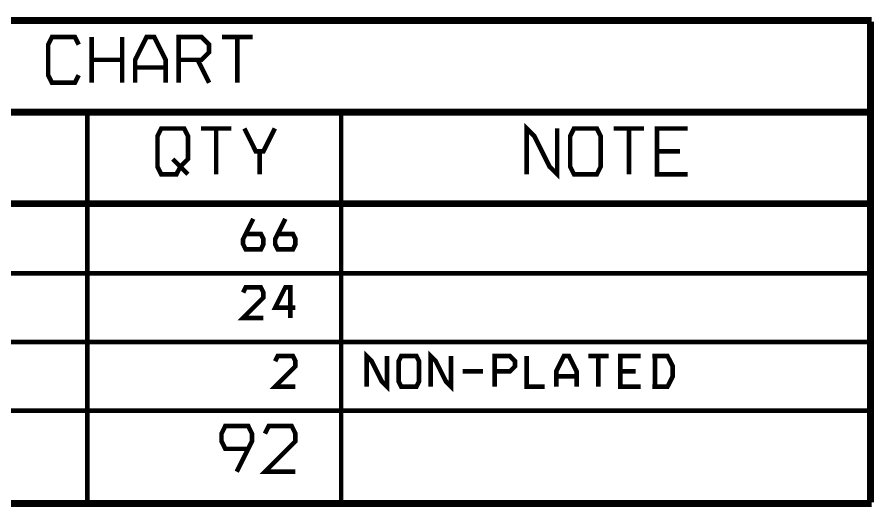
# Model space of a CAD drawing. Extents: x -3.4 to 91.7, y -66.9 to 11.1.
# Drawn here: x 44.13 to 91.69, y -66.93 to -39.75 of the extents above; entities that cross this region are included whole.
import ezdxf

# ---------------------------------------------------------------- set-up
doc = ezdxf.new("R2010")
doc.units = 0
doc.header["$MEASUREMENT"] = 0
doc.layers.add('22-304A-0_DRD', color=7, linetype='CONTINUOUS')

msp = doc.modelspace()

# ---------------------------------------------------------------- linework, layer by layer
at = {"layer": '22-304A-0_DRD', "const_width": 0.254}
for points in [[(91.567, -39.878), (-3.302, -39.878)], [(91.44, -40.005), (-3.175, -40.005)], [(91.44, -66.675), (91.44, -40.005)], [(91.567, -66.675), (91.567, -40.005)], [(47.55134, -42.96918), (47.33798, -43.39082), (46.06798, -43.39082), (45.85716, -42.96918), (45.85716, -41.275), (46.06798, -40.85082), (47.33798, -40.85082), (47.55134, -41.275)], [(48.27016, -43.39082), (48.27016, -40.85082)], [(49.96434, -43.39082), (49.96434, -40.85082)], [(52.37734, -43.39082), (52.37734, -42.12082), (51.74234, -40.85082), (51.31816, -40.85082), (50.68316, -42.12082), (50.68316, -43.39082)], [(53.09616, -42.12082), (54.36616, -42.12082), (54.79034, -41.69918), (54.79034, -41.275), (54.36616, -40.85082), (53.09616, -40.85082), (53.09616, -43.39082)], [(57.20334, -40.85082), (55.50916, -40.85082)], [(56.35498, -43.39082), (56.35498, -40.85082)], [(49.96434, -42.12082), (48.27016, -42.12082)], [(54.15534, -42.12082), (54.79034, -43.39082)], [(52.37734, -42.545), (50.68316, -42.545)], [(91.44, -44.958), (-3.175, -44.958)], [(91.44, -45.085), (-3.175, -45.085)], [(48.02632, -66.675), (48.02632, -45.085)], [(62.12332, -66.675), (62.12332, -45.085)], [(74.11466, -45.93082), (74.11466, -48.47082), (73.69048, -48.04918), (72.84466, -46.355), (72.42048, -45.93082), (72.42048, -48.47082)], [(51.92268, -48.04918), (52.1335, -48.47082), (52.97932, -48.47082), (53.19268, -48.04918), (53.61432, -47.625), (53.61432, -46.355), (53.4035, -45.93082), (52.1335, -45.93082), (51.92268, -46.355), (51.92268, -48.04918)], [(56.02732, -45.93082), (54.33568, -45.93082)], [(55.1815, -48.47082), (55.1815, -45.93082)], [(58.44032, -45.93082), (57.80532, -47.20082), (57.38368, -47.20082), (56.74868, -45.93082)], [(75.04684, -48.47082), (74.83348, -48.04918), (74.83348, -46.355), (75.04684, -45.93082), (76.31684, -45.93082), (76.52766, -46.355), (76.52766, -48.04918), (76.31684, -48.47082), (75.04684, -48.47082)], [(78.94066, -45.93082), (77.24648, -45.93082)], [(78.09484, -48.47082), (78.09484, -45.93082)], [(81.35366, -48.47082), (79.65948, -48.47082), (79.65948, -45.93082), (81.35366, -45.93082)], [(57.5945, -48.47082), (57.5945, -47.20082)], [(80.92948, -47.20082), (79.65948, -47.20082)], [(52.7685, -47.625), (53.61432, -48.47082)], [(91.44, -50.038), (-3.175, -50.038)], [(91.44, -50.165), (-3.175, -50.165)], [(56.81726, -51.78806), (57.66562, -51.78806), (57.80532, -52.07), (57.80532, -52.35194), (57.66562, -52.63388), (56.81726, -52.63388), (56.67756, -52.35194), (56.67756, -52.07), (57.24144, -50.94224)], [(58.59526, -51.78806), (59.44362, -51.78806), (59.58332, -52.07), (59.58332, -52.35194), (59.44362, -52.63388), (58.59526, -52.63388), (58.45556, -52.35194), (58.45556, -52.07), (59.01944, -50.94224)], [(91.44, -53.975), (-3.175, -53.975)], [(57.80532, -56.44388), (56.67756, -56.44388), (57.80532, -55.31612), (57.80532, -55.03418), (57.66562, -54.75224), (56.81726, -54.75224), (56.67756, -55.03418)], [(59.58332, -55.88), (58.45556, -55.88), (59.01944, -54.75224), (59.30138, -54.75224), (59.30138, -56.44388)], [(91.44, -57.785), (-3.175, -57.785)], [(59.58332, -60.25388), (58.45556, -60.25388), (59.58332, -59.12612), (59.58332, -58.84418), (59.44362, -58.56224), (58.59526, -58.56224), (58.45556, -58.84418)], [(64.66332, -58.56224), (64.66332, -60.25388), (64.38138, -59.97194), (63.8175, -58.84418), (63.53556, -58.56224), (63.53556, -60.25388)], [(65.45326, -60.25388), (65.31356, -59.97194), (65.31356, -58.84418), (65.45326, -58.56224), (66.30162, -58.56224), (66.44132, -58.84418), (66.44132, -59.97194), (66.30162, -60.25388), (65.45326, -60.25388)], [(68.21932, -58.56224), (68.21932, -60.25388), (67.93738, -59.97194), (67.3735, -58.84418), (67.09156, -58.56224), (67.09156, -60.25388)], [(70.64756, -59.40806), (71.49338, -59.40806), (71.77532, -59.12612), (71.77532, -58.84418), (71.49338, -58.56224), (70.64756, -58.56224), (70.64756, -60.25388)], [(73.41362, -60.25388), (72.42556, -60.25388), (72.42556, -58.56224)], [(75.19162, -60.25388), (75.19162, -59.40806), (74.76744, -58.56224), (74.4855, -58.56224), (74.06132, -59.40806), (74.06132, -60.25388)], [(76.96962, -58.56224), (75.83932, -58.56224)], [(76.4032, -60.25388), (76.4032, -58.56224)], [(78.74762, -60.25388), (77.61732, -60.25388), (77.61732, -58.56224), (78.74762, -58.56224)], [(79.39532, -60.25388), (80.24114, -60.25388), (80.52562, -59.69), (80.52562, -59.12612), (80.24114, -58.56224), (79.39532, -58.56224)], [(79.53756, -60.25388), (79.53756, -58.56224)], [(69.99732, -59.40806), (68.86956, -59.40806)], [(78.46314, -59.40806), (77.61732, -59.40806)], [(75.19162, -59.69), (74.06132, -59.69)], [(91.44, -61.595), (-3.175, -61.595)], [(56.9595, -63.71082), (55.6895, -63.71082), (55.47868, -63.28918), (55.47868, -62.865), (55.6895, -62.44082), (56.9595, -62.44082), (57.17032, -62.865), (57.17032, -63.28918), (56.3245, -64.98082)], [(59.58332, -64.98082), (57.89168, -64.98082), (59.58332, -63.28918), (59.58332, -62.865), (59.3725, -62.44082), (58.1025, -62.44082), (57.89168, -62.865)], [(91.44, -66.675), (-3.175, -66.675)], [(91.567, -66.802), (-3.302, -66.802)]]:
    msp.add_lwpolyline(points, dxfattribs=at)

doc.saveas('drawing.dxf')
